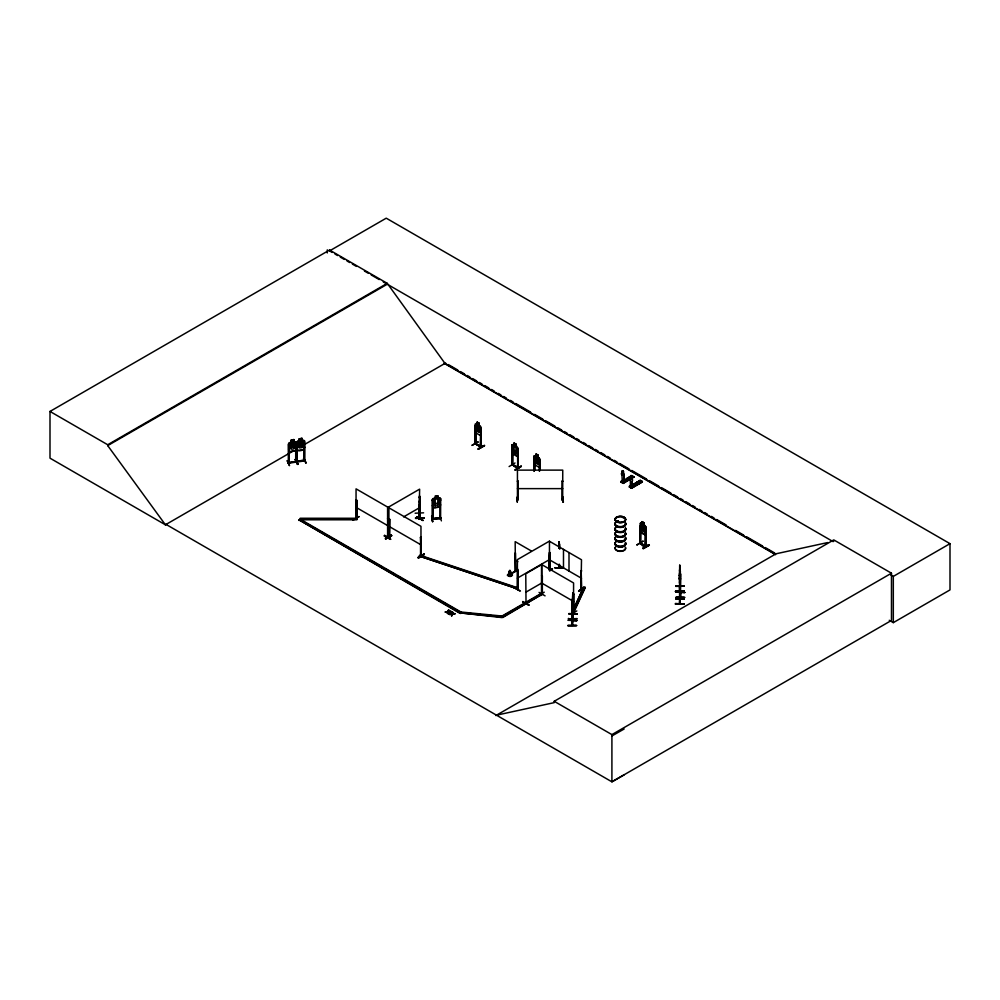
<?xml version="1.0" encoding="UTF-8"?>
<svg xmlns="http://www.w3.org/2000/svg" width="1000" height="1000" viewBox="0 0 1000 1000"><rect width="100%" height="100%" fill="white"/><g stroke="black" fill="none" stroke-linecap="round" stroke-linejoin="round"><path stroke-width="1.5" d="M572.15 608.337L572.362 601.838L572.275 605.237C572.025 601.188 572.537 610.612 572.275 606.275M572.688 601.763C572.212 617.9 573.4 591.55 572.638 601.575M679.675 576.138L679.8 572.013M680.188 580.2L680.275 577.737M572.15 608.425L572.15 610.013M680.175 582.112L680.088 580.85M679.675 571.025C679.562 563.525 679.45 590.962 679.737 571.763M675.588 591.55C702.125 590.988 657.463 591.812 684.087 591.325M675.588 590.975L684.087 591.013M679.538 577.112L679.525 580.125M679.513 575.45L679.55 576.263L679.575 573.1M679.812 571.125L679.85 567.725L679.812 571.325M680.312 578.15C680.562 582.5 680.05 573.075 680.312 577.1L680.362 574.2M679.65 579.462L679.775 575.163M559.025 544.425L559.212 541.737L559.025 543.462M572.1 608.175C572.725 601.7 572 618.162 572.1 611.613L572.038 613.387M572.837 600.25L572.725 603.237M572.675 594.388L572.562 618.812M679.65 583.625L679.75 576.987M679.775 575.337L679.675 575.988L679.688 574.312M679.862 588.075L679.862 580.3L679.6 588.462L679.55 587.45M680.125 577.425L680.325 571.125L680.188 572.55M680.062 585.25L680.337 578.713M567.975 625.625C594.55 625.375 549.812 625.588 576.487 625.538M577.013 618.587L568.513 618.962M568.5 619.038L568.525 618.375M577 619.2L568.525 618.737M675.475 604.087L683.975 603.987L675.475 604.087L675.487 603.45L683.962 604.237M676 597.487C702.513 597.4 658.062 597.075 684.5 597.638M572.15 610.15L572.263 606.112M572.725 603.013L572.587 602.375M679.675 575.988L679.625 574.875M679.688 588.088L679.762 584.587M679.725 577.812L679.6 579.4L679.725 578.362M680.225 581.487L680.288 577.987M679.75 569.038L679.837 573.488L679.812 572.175M572.688 601.825L572.888 595.225L572.812 598.638L572.75 597.413M563.237 568.025L554.763 567.7M572.087 605.562L572.3 599.263L572.15 600.825M572.725 595.825L572.625 598.962M680.2 580.575L679.587 590.138M509.762 572.938L509.837 570.5M679.7 581.675L679.65 580.875M559.2 547.913L559.312 544.312L559.012 547.188M572.05 604.738L572.188 603.15M675.75 586.388L684.262 586.213L675.763 586.087M679.825 599.062L679.525 603.888L679.712 565.15L679.7 571.45M679.55 583.2L679.688 581.613M679.725 573.562L680 572.35L679.762 575.588M680.15 567.987L680.263 599.462M680.088 576.6L680.225 575.013M419.513 510.363L419.137 507.788M679.862 585.7L679.775 584.75M558.763 548.025L559.338 542.925L559.35 548.1M621.838 480.875L623.6 481.987L623.8 476.25A1.887 1.1 59.5 0 0 623.525 473.663L623.587 471.737M623.6 481.987L623.888 476.2A1.887 1.1 59.5 0 0 623.6 473.612L623.6 473.612M631.013 475.588L631.862 478.475A1.887 1.1 59.5 0 1 632.225 481.012L631.95 486.8C628.55 486.613 632.675 484.963 630.538 486.337M558.862 547.2L559.087 542.513M419.475 497.775L419.55 496.562L419.562 501.9M568.837 613.862L577.337 613.763L568.85 613.562M572.825 594.938L572.9 593.837L573.8 594.087L573.8 612.562M572.125 624.9L572.7 620.55L572.413 624.963M572.625 618.8L572.938 613.95M573.188 614.012L572.65 617.825M573.275 613.775L573.188 614.5L573.25 593.775M675.8 598.925L684.3 599.113L675.812 598.538M679.788 580.138L679.775 578.913M679.6 586.65L679.7 585.138M680.138 580.037L680.125 578.763M680.175 582.125L680.225 580.363M680.725 573.975L680.312 592.85M680.15 596.825L680 572.35M680.738 592.863L680.425 591.788L680.462 597.312L680.337 572.612M680.2 599.5L679.625 603.375M680.125 597.263L680.425 592.463L680.475 596.85M572.75 597.425L572.9 603.013M509.212 575.812L509.75 570.775L508.612 575.525C512.188 577.288 511.562 572.587 510.1 570.625M559.7 544.587L559.7 549.212M558.862 567.863L559.5 564.85M559.5 564.362L559.25 566.812M622.275 471L622.175 472.9A1.887 1.1 59.5 0 0 621.888 475.163L621.975 475.112A1.887 1.1 59.5 0 1 622.25 472.85L622.2 471.05L623.1 470.925M622.625 481.175L621.962 481.225L622.9 481M622.9 481.1L621.938 480.825L621.838 482.225M630.513 476.05L630.513 477.713L630.938 475.525M630.275 486.987L630.9 487.337L631.188 485.95M419.137 513.2L419.575 517.888M419.625 517.5L419.963 499.425M528.85 605.288L522.663 601.888L528.85 604.9M522.8 601.487L528.825 604.925M508.612 575.525L509.712 570.525M636.263 483.675L636.788 483L637.35 483.675M617.762 520.875L617.062 521.425L617.263 520.825M618.125 521.112L617.3 521.362M618.263 521.575L618.138 521M623.7 517.875L623.188 518.013M420 517.875L419.55 513.088L419.663 517.263M680.075 590.562L680.05 590.9M508.488 574.65L509.637 570.588L508.35 575.1M630.95 485.662L630.425 486.3L631.175 485.7M460.688 612.95L460.962 612.013L300.225 519.212L299.062 519.888L459.8 613.263L460.962 612.013L502.275 616.062L502 617.587L460.688 612.95L502 617.013L502.275 616.062M460.688 613.525L460.962 612.587L397.475 575.938M384.588 535.388L390.65 539.212L384.3 535.9M390.312 539.388L384.275 535.962M514.1 587.9C521.462 590.7 523.525 593.575 514.35 587.725M622.425 481.375L622.4 480.975M558.812 567.475L558.913 564.338M478.013 427.75L479.862 426.763L478.612 428.663L479.913 432.113L478.212 428.913C477.337 431.938 475.175 429.575 477.8 428.175L476.562 424.862L478.137 427.825M480.35 435.425L481.138 433.625L480.4 435.525L475.775 432.863L475.163 430.238M645.863 533L645.138 534.862L640.562 532.288L640.013 529.637M645.925 533.05L645.188 534.963L640.562 532.288M512.038 445.012L512.038 465C512.75 462.85 512.112 466.3 517.925 468.3L517.95 448.375L512.612 444.6L511.975 445.05L512.587 453.775L517.337 456.375L517.95 454.45M517.337 456.375L518.013 454.5M296.688 448.413L295.763 450.825L289.438 451.8L288.612 449.663M304.55 447.125L303.663 449.475L297.462 450.425M304.675 447.188L303.75 449.588C295.712 453.075 296.188 448.8 296.663 442.25M432.4 505.487L433.263 507.725L439.725 507.125L440.662 504.725M447.863 613.212L448.475 611.712L451.025 611.375L448.475 612.087L447.863 613.6L447.375 612.938L447.863 613.6M451.763 615.85L452.375 613.962L454.925 613.625L452.375 614.35L451.763 615.85L451.775 614L449.263 614.4L451.775 614M447.95 611.438L445.363 612.15L447.875 612.137L448.562 609.95L448.562 611.775M448.562 609.95L447.95 611.825L445.363 612.15M449.263 614.4L451.85 614.075L452.463 612.2L452.938 612.863L452.463 612.2M451.85 614.075L452.463 612.587M304.637 460.913L288.387 463.225L289.275 462.612M296.55 461.287L296.663 462.137M304.575 441.112L303.7 440.363L304.675 441.062L304.55 460.925L303.837 461.075L303.663 460.188L304.475 460.087M303.65 460.887L304.375 460.725M447.375 613.312L447.875 611.75M448.475 612.087L449.05 610.225M451.275 615.562L451.775 614.388M454.925 614.012L452.45 614.025L452.938 612.487M572.712 621L572.825 592.663L572.663 597.587M572.438 625.35L572.3 599.263M622.275 481.5L621.975 475.112M478.188 442.038L471.9 445.412L477.9 441.938M287.262 460.613L289.513 465.7L287.238 460.913M295.225 459.675L298.175 464.363L295.975 459.588M295.238 459.387L297.5 464.462L295.3 459.725M353.062 520.15L359.038 516.625L355.988 518.55M391.9 535.638C380.712 541.062 386.562 539 391.337 535.312M515.013 462.987L509.1 466.575M571.912 612.475L583.65 587.2L585.237 587.45L573.513 613.3L571.912 613.05L573.587 612.712M574.525 607.438L583.65 587.2M573.075 612.45L585.237 587.45M432.85 521.587L431.662 516.388L432.537 521.613M356.662 518.45L356.812 500.275L356.05 500.087L356.6 500.4M356.262 499.963L356.6 518.9M388.4 536.688C387.062 535.188 388.413 536.775 387.925 536.838M389.475 519.375L388.938 519.075L389.688 519.263L389.462 537.925L389.125 536.725M421.262 555.962L420.637 537.137L420.575 555.6M517.413 467.388C505.163 461.65 520.087 466.7 517.95 468.338M541.462 594.2L542.15 594.55L542.3 575.9L541.538 575.712L542.087 576.025M581.487 588.888L581.413 588.825M581.712 589.375L581.163 570.588L580.962 589.275L581.5 559.775L549.462 541.275M573.188 611.562L573.462 612.712M480.412 426.362L475.85 423.65L475.163 424.137L475.112 443.95L475.525 443.162L475.8 444.312L475.938 431.825M480.45 447.038L481.362 447.25L480.737 428.425L480.475 447.075L480.737 428.425M517.325 501.863L517.263 497.238M645.863 546.788C641.688 547.663 639.138 540.237 640.588 543.75L640.738 531.25M645.462 545.837L646.137 546.038L640.8 543.138M419.688 518.188L419.025 519.25L419.625 500.4L419.237 519.362L419.913 519.012L419.913 498.988M518.212 588.513L517.562 588.825M439.938 518.413C443.25 518.387 429.688 518.513 433.113 519.263L433.15 500.538L432.388 500.613L433.15 500.538M440.75 517.863L439.762 517.775L440.613 518.375M541.987 575.85L541.812 594.212M636.362 483.75L636.625 483.013M630.6 477.663A1.887 1.1 59.5 0 0 630.325 479.938L630.425 486.275L631.1 485.65M618.212 521.475L616.838 521.575L617.55 520.812M289.262 463.312L289.2 444.625L288.463 444.738L288.45 463.413L289.337 463.312M297.275 461.875L295.675 462.125L295.763 443.6L297.188 443.387L297.2 462.113C294.125 463.212 296.65 460.163 297.262 461.375M296.462 461.525L296.462 462.2M303.738 460.2L304.637 460.238M304.538 460.938L304.475 442.262L303.738 442.375L303.762 461.075L303.913 460.375M291.3 442.337L288.587 443.512L288.637 463.413M295.7 441.725L289.488 442.638L288.7 443.575L288.7 449.637M296.562 462.175L296.562 442.275L297.425 441.325L303.688 440.487L301.975 440.688M517.337 499.7C518.35 500.337 518.05 498.438 517.375 499.225M542.025 594.412L541.775 564.487L525.763 573.737L526.025 603.6M432.488 499.4L432.45 519.325L432.4 499.387L433.275 498.488L439.7 497.95L440.675 498.663L440.588 518.6L432.525 519.3M432.413 499.438L433.275 498.488M515.688 571.438L515.375 552.775L515.375 571.275M419.3 556.087L420.125 555.262L518.237 587.975L517.413 588.8L419.3 556.087L518.225 589.113L517.562 589.5L517.625 570.962M419.3 556.675L420.125 555.262M517.45 589.3L517.75 588.8M439.85 518.45L439.925 517.712M440.662 517.875L432.375 518.638M622.263 470.9L622.925 470.8M622.413 481.413L622.225 480.538L621.287 481.912L623 482.887L624.087 481.6L624.25 482.488M387.612 537.337L387.587 507.65L419.625 489.15L419.087 519.138M388.3 537.25L387.488 536.737L388.413 537.188L388.312 518.462L387.55 518.275L387.788 519.012L388.312 518.462M419.025 518.575L419.9 518.3L419.288 518.7M419.025 519.25L419.637 518.85M517.337 588.663L517.962 588.312M627.9 478.5L628.612 478.325M636.638 483.725L637.238 483.113M291.4 442.4L290.05 443.363L290.05 447.612L291.4 449.225L293.913 448.837L295.25 446.8L295.25 442.55L293.913 442L293.975 439.588L291.275 440L291.375 442.337L291.4 440.112M640.013 543.45L640.65 523.088L645.925 526.938L645.925 546.825L645.512 545.638M640.013 523.538L640.65 523.088M512.038 445.125L512.7 444.65M517.438 499.7L517.438 470.125L562.75 470.125L562.663 499.925L561.912 499.9L561.975 481.2L562.75 481.2L561.975 481.2M518.2 481.2L517.438 481.2L518.2 481.2L518.112 499.925L518.2 498.975M562.725 499.212L561.912 499.225M435.262 498.438L433.875 499.325L433.875 503.575L435.262 505.262L437.825 505.025L439.2 503.088L439.2 498.837L437.825 498.2M621 482.125L632.413 476.15L621.275 482.275M632.125 476.012L634.05 477.075L623.275 483.387L623 482.238M631.75 475.8L620.975 482.088M622.788 483.013L633.888 476.65M631.862 475.662L634.025 477.075M630.575 485.363L629.475 486L630.025 487.3L640.763 480.975L629.587 487.062M631.35 488.05L632.6 486.5L631.35 487.7M629.637 487.088L631.663 488.225L642.4 481.887L641.85 481.4L630.988 487.863L642.237 481.613L640.212 480.312L629.312 486.912L640.212 480.312M545.075 595.862L539.05 592.413M514.038 443.05L516.025 444.175L516.888 447.85L516.888 452.1L515.887 453.363L514.038 452.312L513.038 449.925L513.038 445.675L514.038 445.475L514.1 443.162L514.038 454.588M514.038 443.2L516.025 444.175M517.312 447.188L518.013 448.387M621.287 482.262L621.138 481.188L622.225 480.538M626.9 478.425C632.3 480.788 624.575 478.862 627.987 477.788L630.013 479.087L627.987 477.788M628.95 477.212C634.362 479.575 626.638 477.65 630.05 476.575L632.075 477.875L630.05 476.575M630.775 476.3L631.862 475.5M621.675 482.5L631.075 476.95L621.125 482.075L623.325 483.4M631.95 476.763L631.525 475.95M622.463 482.575L622.55 481.175M622.612 483L633.5 476.575M623 483.225L633.9 476.8M632.225 481.012L631.862 486.85L630.188 485.7M629.637 486.737L630.725 485.45M629.763 487.175L640.625 480.8M642.237 481.463L631.375 488.088M642.375 481.887L631.5 488.038M356.3 517.788L356.662 518.263M512.25 446.3L512.3 464.775M517.837 468.3L517.625 449.363L518.237 468.212L512.25 464.8M518.175 449.675L517.413 449.487M416.775 517.2L423.15 520.45L417.1 517M385.312 538.45L391.287 534.987M385.588 538.938L391.587 535.5M420.962 556.112L420.975 526.325L388.938 507.825L388.862 537.562L389.75 537.125M389.475 537.888L388.875 537.537L389.438 537.888M521.125 466.15L515.15 470.025L521.15 466.2M421.188 537.45L420.438 537.263M420.363 555.237L421.15 555.225M424.125 553.913C424.675 557.337 409.875 560.475 424.175 553.975M418.162 557.788L424.175 554.225L418.5 557.962M548.913 569L549.462 552.35L550.212 552.7L550.212 570.525L549.462 570.175L549.462 541.112L517.413 559.612L517.35 589.388M549.125 569.125L549.663 552.4L549.525 570.812M550 570.65L550.212 552.7M517.413 589.275L518.162 589.175L518.162 570.65M550.013 570.475L552.4 569.075M550.562 570.3L552.487 568.787L549.6 570.188M542.263 593.675L542.038 593.713M581.712 570.9L580.962 570.7M578.688 590.85C597.788 580.513 566.075 598.413 584.7 587.413M573.8 594.087L572.688 594.125M579.025 591.413L584.738 587.75M570.825 614.4L576.825 610.938M517.038 569.888L512.25 573.05L517.275 570.138M518.088 569.438L512.25 573.05M166.15 524.462L165.5 524.85L50 458.162L50 411.438L329.55 250.037L387.262 283.35L444.975 363.4L775.4 554.175M329.55 250.037L329.55 250.9L386.238 218.175L950 543.663L950 589.913L893.312 622.638L889.262 620.288M50 411.438L107.713 444.75L387.262 283.35M624.15 774.85L611.912 781.825L166.075 524.425L165.413 524.8L107.713 445.613L387.262 284.212M165.413 524.8L294.062 450.525M304.85 444.3L445.625 363.025M299.062 520.462L300.225 519.788L356.875 519.788L356.812 500.275M477.2 424.425L476.213 424.762L476.213 429.012L477.2 431.4L479.038 432.463L480.025 431.213L479.038 423.363M479.175 423.288L477.137 422.188L479.175 423.288L479.175 425.562M481.287 447.212L475.4 443.837L475.188 425.462L475.938 425.65M480.45 426.3L481.138 427.5L481.138 447.4L475.387 443.8M481.287 428.738L480.538 428.55M475.225 443.338L476 443.512M475.8 443.825L481.287 446.488L481.05 447.4M478.237 448.688C497.262 438.438 465.2 456.287 484.575 445.75M478.237 449.075L484.288 445.525M403.6 516.9L419.625 507.65M536.038 454.012L538.013 455.15L536.038 454.012L535.05 460.875L536.038 463.263L537.875 464.325L538.862 463.075L538.013 455.15M534.237 457.2L534.788 457.512M538.013 457.425L539.263 458.212L534.663 455.637M539.913 459.4L539.288 458.162L539.913 469.963M539.375 460.4L540.125 460.6L539.375 460.4L539.375 471.2M534.612 464.712L534.062 462.062L534.612 464.712L539.237 467.388L539.975 465.475M509.75 573.488C501.413 576.938 518.3 576.825 509.95 573.488M509.95 576.625L512.513 575.075M517.413 578.112L549.462 559.612M299.062 519.888L459.8 612.688L460.962 612.013M640.188 524.775L640.288 543.288L645.263 545.962M641.925 523.9L642.05 521.7L643.825 522.8L644.812 526.4L644.812 530.65L643.825 531.9L641.988 530.837L641 528.45L641.925 521.625L643.962 522.725L643.962 525M525.763 592.238L541.775 582.987M645.163 525.775L645.925 526.938M645.525 527.863L645.263 546.512L645.525 527.863L646.137 546.712L640.225 543.275M646.075 528.175L645.325 527.975M501.688 616.237L539.675 594.3L540.85 594.975L502.863 617.487L501.688 616.237L502.863 616.912L540.85 594.975M501.688 616.812L539.675 594.875L540.85 595.55M639.975 542.725L640.588 543.263M643.025 548.112L649.062 544.675L643.112 548.5M643.062 548.175L649.075 544.7M643.363 548.7L649.362 545.188L643.025 548.5M495.85 715.575L776.062 553.787L827.688 542.562M496.5 715.188L554.212 702.638L554.212 701.3L833.763 539.9L891.475 573.212L891.475 620.425L611.912 781.825L611.912 734.613L891.475 573.212M833.763 541.237L833.112 541.625L383.237 281.887M890.638 574.837L893.312 576.388L950 543.663M611.912 735.962L624.15 728.988M388.075 537.125L388.1 507.35L356.05 488.85L356.05 518.663M517.95 589.038L517.95 570.538M617.3 520.85L616.812 521.375M517.712 589.45L517.825 588.362M517.25 502.188L517.3 496.95M288.538 462.525L289.1 462.413M295.775 461.413L303.65 460.4M628.775 478.862L628.013 478.812M515.413 571.575L515.175 541.65L531.2 550.9M432.475 518.4L433.15 519.038M508.988 574.312L509.725 574.15M517.663 467.863L517.625 449.363M387.7 535.95L387.85 537.55L387.762 518.15M389.075 537.413L389.137 518.95M541.688 594.05L542.375 594.412L542.3 575.9M581.1 588.375L581.462 589.513M480.675 446.213L475.5 443.862M645.462 546.325L646.038 546.613M299.288 438.825L301.975 438.4L299.288 438.825L299.288 441.1L297.45 441.388M291.3 440.05L293.975 439.588M297.075 461.85L297.262 443.55L295.763 443.6M289.488 451.662L295.675 450.7M305.75 462.812L303.962 458.387M288.488 462.762L295.675 461.637M295.75 461.8L289.2 462.45M303.5 458.462L306.163 463.125L303.95 458.35M448.562 611.388L451.025 611.375M445.363 611.763L451.025 611.763M454.925 613.625L452.45 614.025M449.263 614.025L451.85 613.688M435.262 499.2L437.825 498.963M435.262 503.438L437.825 503.212M433.263 507.725L439.725 507.125M439.85 499.938L440.662 500.05L439.85 499.938L440 518.65M440.075 516.025L441.375 520.875M432.525 518.625L439.913 517.987M562.663 498.975L561.9 499.4M297.075 461.175L303.65 460.213M512.65 464.6L512.075 464.3M389.462 537.925L389.688 519.263M581.263 589.1L581.163 570.588M639.9 542.712L640.588 543.075M640.487 543.713L640.525 525.212M419.487 502.537L419.513 501.163M419.613 496.725L419.575 498.1L419.525 495.688M419.575 504.212L419.613 505.925M423.6 512.825L415.125 513.212M415.6 518.375L424.075 518.075L415.6 518.387L415.575 517.725L424.087 518.125M415.575 518.112L424.062 517.837M562.812 497.337L563.337 502.238L562.925 497.287M562.812 499.675L561.987 499.875L562.075 498.975M517.438 488.625L562.75 488.625M356.875 518.263L300.225 518.263L300.225 519.788L363.713 556.438M300.225 519.212L356.875 519.212M679.7 577.562L679.6 579.338M675.763 586.263L684.25 586.1M679.7 577.725L679.625 582.663M676.338 592.2L684.825 592.388M675.812 598.8L684.312 598.837M572.625 600.3L572.825 598.837M675.487 603.85L683.988 604.012M572.625 605.075L572.65 606.788M572 611.675L572 605.538M568.837 613.725L577.325 613.925M568.312 620.325L576.8 620.525M554.763 567.788L563.25 568.088M465.55 613.038L471.675 613.638M476.262 614.087L480.85 614.538M485.438 614.987L491.562 615.6M496.15 616.05L502.275 616.65M583.65 587.788L585.237 588.025M297.8 464.363L295.525 459.312M526.062 602.638L525.725 603.5M617.688 520.825L618.375 521.337M421.6 556.337L518.237 588.55M562.938 502.175L562.825 496.95M573.225 613.95L572.962 618.837L573.038 593.9M512.463 465.238L512.587 446.737M510.487 574.237L511.362 574.95M679.912 602.75L679.925 603.862L679.8 565.15M558.8 567.888L558.862 564.788M642.237 481.625L640.337 480.75M630.775 476.138L632.8 477.287M514.038 446.238L515.887 447.287M514.038 450.487L515.887 451.538M422.9 520.55L416.812 516.812M544.237 592.175L538.6 595.475M541.575 594.263L542.263 594.35M358.75 516.55L353.113 519.85M420.887 555.375L420.85 556.075M390.65 539.212L384.6 535.388M329.55 250.9L332.238 252.45M334.925 254L337.612 255.55M340.288 257.1L344.312 259.425M347 260.975L349.688 262.525M352.375 264.075L356.4 266.4M364.45 271.05L368.475 273.375M371.163 274.925L379.212 279.562M448.325 364.575L457.762 370.025M460.462 371.587L464.513 373.925M467.2 375.475L469.9 377.038M472.6 378.587L476.65 380.925M479.35 382.488L482.038 384.05M484.738 385.6L488.787 387.938M491.488 389.5L494.175 391.05M498.225 393.387L500.925 394.95M503.625 396.5L506.312 398.062M510.363 400.4L513.062 401.95M515.763 403.512L530.6 412.075M534.637 414.412L542.737 419.087M545.425 420.637L554.875 426.087M557.562 427.65L561.613 429.988M564.312 431.538L567.013 433.1M569.712 434.663L573.75 436.987M576.45 438.55L579.15 440.112M583.188 442.438L585.887 444M588.587 445.562L592.638 447.9M595.337 449.45L598.025 451.012M600.725 452.562L604.775 454.9M607.475 456.463L610.163 458.013M614.212 460.35L616.912 461.912M619.612 463.462L629.05 468.913M631.75 470.475L646.587 479.038M649.275 480.6L658.725 486.05M661.413 487.6L670.863 493.062M673.55 494.613L677.6 496.95M680.3 498.512L683 500.062M685.7 501.625L689.737 503.963M692.438 505.513L695.138 507.075M699.175 509.412L701.875 510.962M704.575 512.525L707.275 514.075M711.325 516.413L714.013 517.975M716.712 519.525L726.15 524.987M735.6 530.438L743.688 535.1M746.388 536.663L762.575 546M765.263 547.562L774.712 553.013M444.087 363.275L775.6 554.675M536.1 456.4L534 456L534.025 471.2M549.462 559.775L581.5 578.275M515.175 560.15L517.837 561.688M541.538 582.962L573.587 601.462M356.05 507.35L388.1 525.85M388.938 526.325L420.975 544.825M366.413 558L382.625 567.362M385.325 568.925L394.775 574.375M554.212 701.3L611.912 734.613M439.7 497.95L440.675 498.663M475.95 444.137L475.737 425.775M623.188 471.138L623.5 471.788M304.475 442.262L303.738 442.375M296.562 442.275L294 441.912M289.2 444.625L288.463 444.738M437.9 498.062L437.9 495.788L435.15 496.037L435.262 507.537M433.275 518.725L433.05 519M432.5 521.663L431.675 516.388M511.087 574.525L510.05 570.562L511.225 575.388M509.988 570.763L510.725 575.737M509.95 570.513L510.312 572.987M572.05 608.975L572.1 610M572.812 599.675L572.863 601L572.9 600.288M679.862 585.462L680.037 583.475M509.875 570.788L509.988 575.887M893.312 576.388L893.312 622.638M640.413 482.537L638.387 481.55M638.35 483.75L636.325 482.762M637.263 484.387L635.237 483.4M632.438 486.413L632.6 487.312M630.275 485.637L630.188 487.05M573.513 613.3L573.587 582.962L541.538 564.462L541.487 594.412M572.2 599.263L572.087 625.45M569 552.55L569 571.05M563.488 549.375L563.488 567.875M559.125 541.737L559.113 547.725M539.975 459.363L540.125 469.85M539.575 460.288L539.575 471.075M534.788 463.675L534.788 469.85M534.575 457.638L534.575 469.963M534.138 456.025L534.237 471.075M515.962 444.212L515.887 455.637M512.8 446.613L512.65 465.275M437.812 495.875L437.825 507.3M420.637 537.137L420.737 555.662M327.287 249.862L327.287 252.925M301.95 438.35L301.887 440.775L303.238 441.325L303.238 445.575L301.887 447.6L299.375 447.987L298.025 446.375L298.025 442.125L299.375 441.163L299.35 438.837M107.713 444.75L107.713 445.613M625.55 528.425A5.375 3.1 0 0 1 619.663 532.3A5.375 3.1 0 0 1 615.712 527.675M625.45 532.725A5.263 3.038 0 0 1 619.675 536.525A5.263 3.038 0 0 1 615.8 531.987M625.475 532.987A5.3 3.062 0 0 1 619.675 536.812A5.3 3.062 0 0 1 615.775 532.25M625.55 523.312A5.375 3.1 0 0 1 619.663 527.2A5.375 3.1 0 0 1 615.712 522.562M625.55 528.162A5.375 3.1 0 0 1 619.663 532.038A5.375 3.1 0 0 1 615.712 527.413M625.55 523.05A5.375 3.1 0 0 1 619.663 526.938A5.375 3.1 0 0 1 615.712 522.3M625.475 523.625A5.3 3.062 0 0 1 620.363 527.475A5.3 3.062 0 0 1 615.237 523.625M625.475 522.762A5.3 3.062 0 0 1 620.363 526.625A5.3 3.062 0 0 1 615.237 522.762M625.475 528.725A5.3 3.062 0 0 1 620.363 532.575A5.3 3.062 0 0 1 615.237 528.725M625.475 527.875A5.3 3.062 0 0 1 620.363 531.725A5.3 3.062 0 0 1 615.237 527.875M625.55 542.975A5.375 3.1 0 0 1 619.663 546.85A5.375 3.1 0 0 1 615.712 542.225M625.462 533.488A5.275 3.05 0 0 1 620.363 537.325A5.275 3.05 0 0 1 615.262 533.488M625.475 547.537A5.3 3.062 0 0 1 619.675 551.362A5.3 3.062 0 0 1 615.775 546.8M625.45 547.263A5.263 3.038 0 0 1 620.363 551.1A5.263 3.038 0 0 1 615.275 547.263M625.487 533.2A5.312 3.062 0 0 1 619.663 537.038A5.312 3.062 0 0 1 615.763 532.463M625.55 537.863A5.375 3.1 0 0 1 619.663 541.75A5.375 3.1 0 0 1 615.712 537.112M625.55 542.712A5.375 3.1 0 0 1 619.663 546.587A5.375 3.1 0 0 1 615.712 541.962M625.55 537.6A5.375 3.1 0 0 1 619.663 541.487A5.375 3.1 0 0 1 615.712 536.85M625.475 538.175A5.3 3.062 0 0 1 620.363 542.025A5.3 3.062 0 0 1 615.237 538.175M625.475 537.312A5.3 3.062 0 0 1 620.363 541.175A5.3 3.062 0 0 1 615.237 537.312M625.475 543.275A5.3 3.062 0 0 1 620.363 547.125A5.3 3.062 0 0 1 615.237 543.275M625.475 542.425A5.3 3.062 0 0 1 620.363 546.275A5.3 3.062 0 0 1 615.237 542.425M568.325 620.163L576.8 620.638L568.325 620.163M676.35 592.025L684.825 592.513L676.35 592.025M679.775 588.038L679.538 591.85L679.862 588.038M538.775 463.888L537.05 460.775C536.275 463.875 533.95 461.388 536.638 460.025L535.4 456.712L537.025 459.738C537.737 456.725 540.087 459.3 537.45 460.513L538.775 463.888M644.725 531.462L643 528.35C642.15 531.425 640.05 529.025 642.588 527.6L641.35 524.288L642.975 527.312C643.688 524.3 646.038 526.875 643.4 528.088L644.725 531.462M294.975 447.75L294.113 447.95L292.625 445.988L290.3 448.55L292.05 445.575L290.375 443.225L292.587 444.975L294.875 442.537L293.163 445.412L294.975 447.75M302.95 446.512L302.087 446.712L300.613 444.75L298.275 447.325L300.038 444.338L298.35 442L300.562 443.738L302.85 441.3L301.15 444.175L302.95 446.512M636.975 544.913L643.025 541.175L636.975 544.913M521.15 466.463L515.2 469.988L521.15 466.463M293.463 440.175L291.837 440.425L291.837 441.188L293.463 440.938L293.463 440.175M301.438 438.95L299.825 439.188L299.825 439.95L301.438 439.7L301.438 438.95M293.913 442.762L291.4 443.15L291.4 447.4L293.913 447.013L293.913 442.762M301.887 441.525L299.375 441.912L299.375 446.163L301.887 445.775L301.887 441.525M437.362 496.35L435.712 496.5L435.712 497.25L437.362 497.1L437.362 496.35M641.137 482.1L639.113 480.962L641.137 482.1M639.325 483.175L637.3 482.038L639.325 483.175M515.562 444.45L514.362 443.775L515.562 445.2L515.562 444.45M537.55 455.412L536.362 454.725L537.55 456.175L537.55 455.412M478.713 423.55L477.525 422.875L478.713 424.312L478.713 423.55M537.875 458.25L536.038 457.188L536.038 461.438L537.875 462.5L537.875 458.25M479.038 426.4L477.2 425.337L477.2 429.588L479.038 430.65L479.038 426.4M643.5 522.987L642.312 522.3L643.5 523.75L643.5 522.987M643.825 525.837L641.988 524.775L641.988 529.012L643.825 530.075L643.825 525.837M477.262 424.538L477.262 422.262L477.2 424.575M617.712 521.95A5.3 3.062 0 0 0 625.662 519.3A5.3 3.062 0 0 0 617.712 516.65A5.312 3.062 0 0 0 617.712 522.1A5.312 3.062 0 0 0 625.675 519.438A5.312 3.062 0 0 0 617.712 516.788A5.3 3.062 0 0 0 617.712 521.95M617.725 522.362A5.275 3.05 0 0 0 625.638 519.725A5.275 3.05 0 0 0 617.725 517.087A5.275 3.05 0 0 0 617.725 522.362"/></g></svg>
